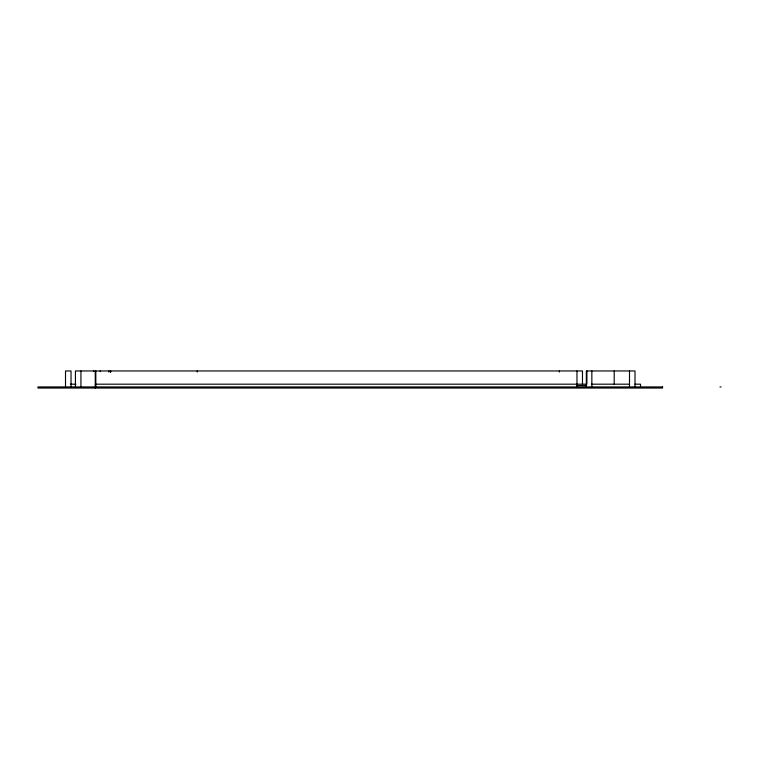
<?xml version="1.0" encoding="UTF-8"?>
<svg xmlns="http://www.w3.org/2000/svg" width="759" height="759" viewBox="0 0 759 759"><rect width="100%" height="100%" fill="white"/><g stroke="black" fill="none" stroke-linecap="round" stroke-linejoin="round"><path stroke-width="1.14" d="M70.464 384.187L75.976 384.187M95.273 384.187L586.897 384.187L586.897 370.961M591.375 384.187L629.496 384.187M635.008 384.187L640.52 384.187L640.52 386.938M576.973 385.563L586.337 385.563M719.949 386.938L721.05 386.938M635.008 386.938L635.008 370.961L586.337 370.961L586.337 386.938M629.496 370.961L629.496 386.938M614.202 370.961L614.202 384.187M591.849 370.961L591.849 386.938M582.485 384.187L582.485 370.961L75.426 370.961L75.426 386.938M576.973 370.961L576.973 386.938M559.336 370.961L559.336 372.062M197.236 370.961L197.236 372.062M110.7 370.961L110.7 372.062M110.501 370.961L110.501 372.062M108.85 370.961L108.85 372.062M100.226 370.961L100.226 371.616M95.824 370.961L95.824 386.938M95.273 370.961L95.273 388.039M93.613 370.961L93.613 371.616M80.938 370.961L80.938 386.938M71.023 386.938L71.023 370.961L65.511 370.961L65.511 386.938M662.569 386.938L37.95 386.938L37.95 388.039L662.569 388.039L662.569 386.938"/></g></svg>
